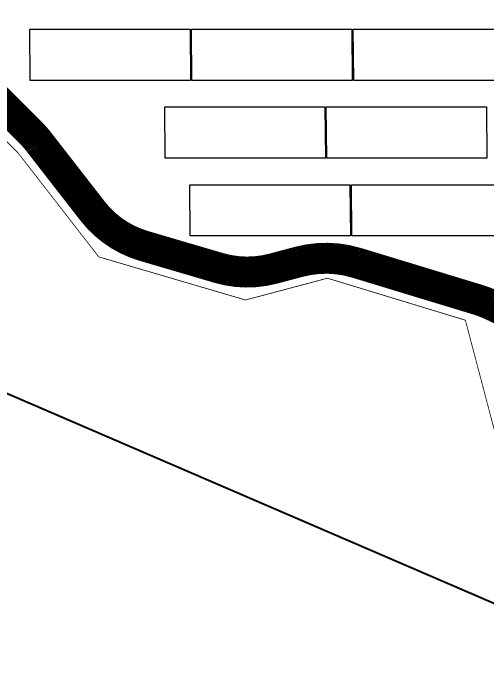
# Model space of a CAD drawing. Header units: metres. Extents: x 1351658 to 1352063, y 7182158 to 7182531.
# Drawn here: x 1351747.3 to 1351808.6, y 7182284.6 to 7182371.3 of the extents above; entities that cross this region are included whole.
import ezdxf

# ---------------------------------------------------------------- set-up
doc = ezdxf.new("R2010")
doc.units = ezdxf.units.M
doc.linetypes.add('AXES', pattern=[50.8, 31.75, -6.35, 6.35, -6.35])
doc.linetypes.add('CACHE2', pattern=[4.7625, 3.175, -1.5875])
for name, color, linetype, lineweight in [("- 2BR - Zone d'étude", 1, 'CACHE2', 30), ('UBS-100-Axe voirie', 7, 'Continuous', 0), ('UBS-100-Circulation intérieure SDIS', 252, 'Continuous', 0), ('UBS-100-Clôture', 30, 'LIMITE1', 0)]:
    doc.layers.add(name, color=color, linetype=linetype, lineweight=lineweight)
doc.layers.add('PVcase PV Modules (full frames)', color=142, linetype='Continuous')
doc.layers.add('PVcase PV Modules (optimised)', color=142, linetype='Continuous')
doc.linetypes.add('LIMITE1', pattern='A,6.35,-2.54,[133,ltypeshp.shx,S=2.54,R=0,X=-2.54,Y=0],-2.54,25.4', length=36.83)

# ---------------------------------------------------------------- blocks, each defined once
blk = doc.blocks.new('3P18@15DEG F FX ID2 PVBlock')
at = {"layer": 'PVcase PV Modules (optimised)', "color": 0, "linetype": 'ByBlock', "transparency": 33554687}
blk.add_polyline3d([(0, 0, 1.774), (20.718, 0, 1.774), (20.718, -6.62, 0), (0, -6.62, 0)], close=True, dxfattribs=at)

msp = doc.modelspace()

# ---------------------------------------------------------------- linework, layer by layer
at = {"layer": "- 2BR - Zone d'étude", "transparency": 33554687, "const_width": 0.25}
msp.add_lwpolyline([(1352052.757, 7182366.064), (1352000.1, 7182383.88), (1351917.04, 7182412.02), (1351881.7, 7182426.67), (1351837.3, 7182453.42), (1351757.69, 7182501.48), (1351717.46, 7182530.78), (1351708.56, 7182500.58), (1351693.55, 7182449.63), (1351673.25, 7182380.92), (1351658.64, 7182331.6), (1351669.77, 7182322.77), (1351709.19, 7182338.17), (1351742.06, 7182324.1), (1351868.51, 7182269.59), (1351927.8, 7182243.39), (1351961.19, 7182230.81), (1351994.69, 7182218.54), (1352013.29, 7182211.89), (1352013.84, 7182213.53), (1352051.897, 7182364.024), (1352052.757, 7182366.064)], close=True, dxfattribs=at)
at = {"layer": 'UBS-100-Axe voirie', "color": 18, "linetype": 'AXES', "ltscale": 0.2, "true_color": 0x000000, "transparency": 33554687, "const_width": 0.02}
msp.add_lwpolyline([(1351709.247, 7182396.318), (1351749.531, 7182355.928, -0.03331), (1351750.669, 7182354.624), (1351757.55, 7182345.773, 0.157319), (1351764.147, 7182341.279), (1351773.867, 7182338.422, 0.137311), (1351780.874, 7182338.331), (1351784.255, 7182339.231, -0.137457), (1351791.587, 7182339.113), (1351807.37, 7182334.309, -0.033618), (1351809.002, 7182333.69), (1351816.89, 7182329.956), (1351829.038, 7182324.222), (1351837.793, 7182318.567, 0.010113), (1351853.406, 7182309.376), (1351911.298, 7182289.14, 0.009911)], format="xyb", dxfattribs=at)
at = {"layer": 'UBS-100-Circulation intérieure SDIS', "transparency": 33554687, "const_width": 4}
msp.add_lwpolyline([(1351709.247, 7182396.318), (1351749.531, 7182355.928, -0.03331), (1351750.669, 7182354.624), (1351757.55, 7182345.773, 0.157319), (1351764.147, 7182341.279), (1351773.867, 7182338.422, 0.137311), (1351780.874, 7182338.331), (1351784.255, 7182339.231, -0.137457), (1351791.587, 7182339.113), (1351807.37, 7182334.309, -0.033618), (1351809.002, 7182333.69), (1351816.89, 7182329.956), (1351829.038, 7182324.222), (1351837.793, 7182318.567, 0.010113), (1351853.406, 7182309.376), (1351911.298, 7182289.14, 0.009911)], format="xyb", dxfattribs=at)
at = {"layer": 'UBS-100-Clôture', "ltscale": 0.1, "transparency": 33554687, "const_width": 0.1}
msp.add_lwpolyline([(1351880.79, 7182424.947), (1351836.21, 7182451.254), (1351809.161, 7182467.368), (1351774.012, 7182468.029), (1351764.818, 7182472.104), (1351722.965, 7182497.344), (1351714.438, 7182496.492), (1351705.912, 7182491.605), (1351693.542, 7182449.572), (1351682.878, 7182415.738), (1351706.908, 7182394.415), (1351747.878, 7182353.337), (1351758.348, 7182339.856), (1351777.317, 7182334.281), (1351787.906, 7182337.098), (1351805.732, 7182331.672), (1351814.679, 7182297.715), (1351837.62, 7182287.429), (1351849.654, 7182307.532), (1351910.606, 7182286.204)], dxfattribs=at)

# ---------------------------------------------------------------- block references
at = {"layer": 'PVcase PV Modules (full frames)', "color": 144, "linetype": 'ByBlock', "true_color": 0x007ca5, "transparency": 33554687, "extrusion": (-0.033872, 0, 0.999426), "rotation": 90}
msp.add_blockref('3P18@15DEG F FX ID2 PVBlock', (-7182369.292, 1350975.099, -45749.023), dxfattribs=at)
at = {"layer": 'PVcase PV Modules (full frames)', "color": 144, "linetype": 'ByBlock', "true_color": 0x007ca5, "transparency": 33554687, "extrusion": (-0.034848, 0, 0.999393), "rotation": 90}
msp.add_blockref('3P18@15DEG F FX ID2 PVBlock', (-7182369.292, 1350950.71, -47067.703), dxfattribs=at)
at = {"layer": 'PVcase PV Modules (full frames)', "color": 144, "linetype": 'ByBlock', "true_color": 0x007ca5, "transparency": 33554687, "extrusion": (-0.03988, 0, 0.999204), "rotation": 90}
msp.add_blockref('3P18@15DEG F FX ID2 PVBlock', (-7182369.292, 1350717.48, -53870.162), dxfattribs=at)
at = {"layer": 'PVcase PV Modules (full frames)', "color": 144, "linetype": 'ByBlock', "true_color": 0x007ca5, "transparency": 33554687, "extrusion": (-0.035755, 0, 0.999361), "rotation": 90}
msp.add_blockref('3P18@15DEG F FX ID2 PVBlock', (-7182359.241, 1350903.945, -48294.664), dxfattribs=at)
at = {"layer": 'PVcase PV Modules (full frames)', "color": 144, "linetype": 'ByBlock', "true_color": 0x007ca5, "transparency": 33554687, "extrusion": (-0.040573, 0, 0.999177), "rotation": 90}
msp.add_blockref('3P18@15DEG F FX ID2 PVBlock', (-7182359.241, 1350676.322, -54806.915), dxfattribs=at)
at = {"layer": 'PVcase PV Modules (full frames)', "color": 144, "linetype": 'ByBlock', "true_color": 0x007ca5, "transparency": 33554687, "extrusion": (-0.037753, 0, 0.999287), "rotation": 90}
msp.add_blockref('3P18@15DEG F FX ID2 PVBlock', (-7182349.181, 1350807.932, -50995.541), dxfattribs=at)
at = {"layer": 'PVcase PV Modules (full frames)', "color": 144, "linetype": 'ByBlock', "true_color": 0x007ca5, "transparency": 33554687, "extrusion": (-0.038124, 0, 0.999273), "rotation": 90}
msp.add_blockref('3P18@15DEG F FX ID2 PVBlock', (-7182349.181, 1350809.803, -51497.219), dxfattribs=at)

doc.saveas('drawing.dxf')
